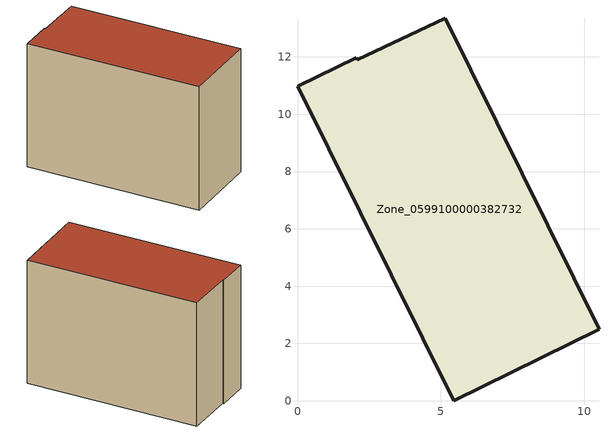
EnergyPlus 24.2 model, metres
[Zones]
Zone_0599100000382732
 floor ground (C_G): 5.45,0 0,10.98 2.05,11.97 2.09,11.9 5.16,13.35 10.52,2.5 z0
 wall outside (C_F): 5.45,0 10.52,2.5 5.16,13.35 2.09,11.9 2.05,11.97 0,10.98 5.45,0 z0:8.86
 roof outside (C_R): 0,10.98 5.45,0 10.52,2.5 5.16,13.35 2.09,11.9 2.05,11.97 z8.86
[BUILDING]
Pand.0599100000382732: North Axis=0; Terrain=City; Loads Convergence Tolerance Value=0.04; Temperature Convergence Tolerance Value=0.4; Solar Distribution=FullExterior; Maximum Number of Warmup Days=25; Minimum Number of Warmup Days=1
[Site:Location]
Rotterdam.The.Hague.AP_ZH_NLD Design_Conditions: Latitude=51.96; Longitude=4.45; Time Zone=1; Elevation=-4.5
[SITE:GROUNDTEMPERATURE:BUILDINGSURFACE]
18, 18, 18, 18, 18, 18, 18, 18, 18, 18, 18, 18
[MATERIAL] Thermal Absorptance=0.9; Solar Absorptance=0.7; Visible Absorptance=0.7
Name | Roughness | Thickness | Conductivity | Density | Specific Heat
G.TI.1992-2005 | MediumSmooth | 0.15 | 0.06 | 540 | 1210
F.TI.1992-2005 | Rough | 0.3 | 0.12 | 1920 | 840
R.TI.1992-2005 | MediumRough | 0.2 | 0.08 | 1500 | 1000
[CONSTRUCTION]
C_G: G.TI.1992-2005
C_F: F.TI.1992-2005
C_R: R.TI.1992-2005
[ZONE]
Zone_0599100000382732: Type=1; Multiplier=1; Ceiling Height=Autocalculate; Volume=Autocalculate; Floor Area=autocalculate; Part of Total Floor Area=Yes
[ZONEINFILTRATION:DESIGNFLOWRATE]
Infil_Zone_0599100000382732: Zone or ZoneList or Space or SpaceList=Zone_0599100000382732; Schedule=AlwaysOn; Design Flow Rate Calculation Method=Flow/Area; Flow Rate per Floor Area=0.0015; Constant Term Coefficient=1; Temperature Term Coefficient=0; Velocity Term Coefficient=0; Velocity Squared Term Coefficient=0
[HVACTEMPLATE:ZONE:IDEALLOADSAIRSYSTEM]
Zone_0599100000382732: Maximum Heating Supply Air Temperature=50; Minimum Cooling Supply Air Temperature=13; Maximum Heating Supply Air Humidity Ratio=0.0156; Minimum Cooling Supply Air Humidity Ratio=0.0077; Heating Limit=NoLimit; Cooling Limit=NoLimit; Dehumidification Control Type=ConstantSensibleHeatRatio; Cooling Sensible Heat Ratio=0.7; Dehumidification Setpoint=60; Humidification Control Type=None; Humidification Setpoint=30; Outdoor Air Method=None; Outdoor Air Flow Rate per Person=0.00944; Outdoor Air Flow Rate per Zone Floor Area=0; Outdoor Air Flow Rate per Zone=0; Demand Controlled Ventilation Type=None; Outdoor Air Economizer Type=NoEconomizer; Heat Recovery Type=None; Sensible Heat Recovery Effectiveness=0.7; Latent Heat Recovery Effectiveness=0.65
[ZONECONTROL:THERMOSTAT]
ThermostatControl_Zone_0599100000382732: Zone or ZoneList=Zone_0599100000382732; Control Type Schedule=DualSetpointControlType; Control 1=Thermostat_Zone_0599100000382732; Temperature Difference Between Cutout And Setpoint=0
[THERMOSTATSETPOINT:DUALSETPOINT]
Thermostat_Zone_0599100000382732: Heating Setpoint Temperature Schedule=HeatingSetpoint_Zone_0599100000382732; Cooling Setpoint Temperature Schedule=CoolingSetpoint_Zone_0599100000382732
[SCHEDULE:COMPACT]
HeatingSetpoint_Zone_0599100000382732: Through: 12/31, For: AllDays, Until: 24:00, 21
CoolingSetpoint_Zone_0599100000382732: Through: 12/31, For: AllDays, Until: 24:00, 24
DualSetpointControlType: Through: 12/31, For: AllDays, Until: 24:00, 4
AlwaysOn: Through: 12/31, For: AllDays, Until: 24:00, 1
